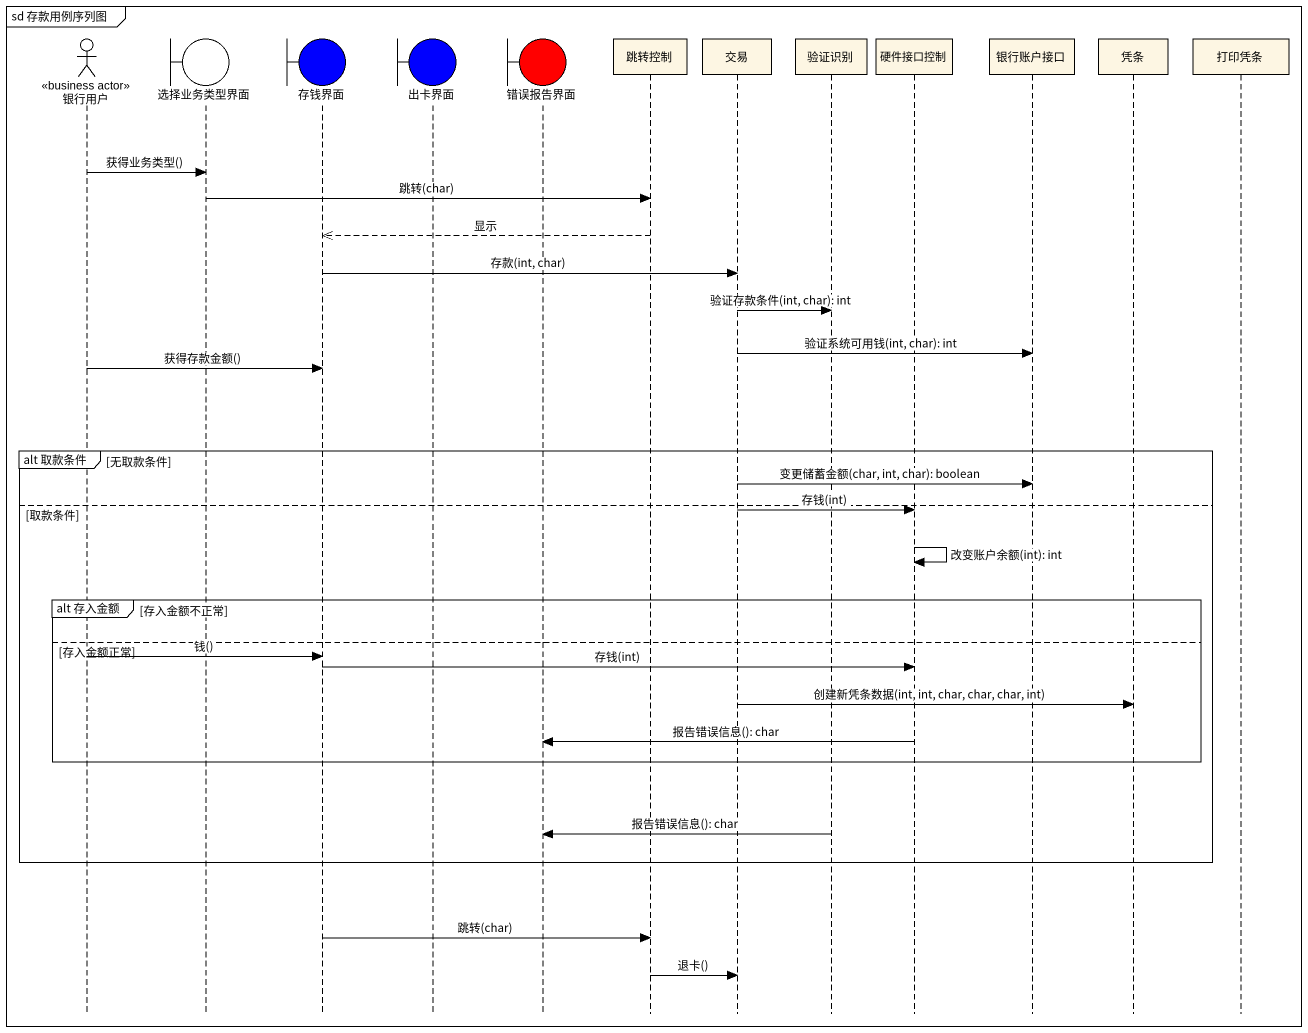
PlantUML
@startuml
mainframe sd 存款用例序列图
hide footbox
actor 银行用户 <<business actor>>
boundary 选择业务类型界面
boundary 存钱界面 #0000FF
boundary 出卡界面 #0000FF
boundary 错误报告界面 #FF0000
participant 跳转控制
participant 交易
participant 验证识别
participant 硬件接口控制
participant 银行账户接口
participant 凭条
participant 打印凭条

银行用户 -> 选择业务类型界面 : 获得业务类型()
选择业务类型界面 -> 跳转控制 : 跳转(char)
跳转控制 -->> 存钱界面 : 显示
存钱界面 -> 交易 : 存款(int, char)
交易 -> 验证识别 : 验证存款条件(int, char): int
交易 -> 银行账户接口 : 验证系统可用钱(int, char): int
银行用户 -> 存钱界面 : 获得存款金额()
group alt 取款条件 [无取款条件]
  交易 -> 银行账户接口 : 变更储蓄金额(char, int, char): boolean
else 取款条件
  交易 -> 硬件接口控制 : 存钱(int)
  硬件接口控制 -> 硬件接口控制 : 改变账户余额(int): int
  group alt 存入金额 [存入金额不正常]
  else 存入金额正常
    银行用户 -> 存钱界面 : 钱()
    存钱界面 -> 硬件接口控制 : 存钱(int)
    交易 -> 凭条 : 创建新凭条数据(int, int, char, char, char, int)
    硬件接口控制 -> 错误报告界面 : 报告错误信息(): char
  end
  验证识别 -> 错误报告界面 : 报告错误信息(): char
end
存钱界面 -> 跳转控制 : 跳转(char)
跳转控制 -> 交易 : 退卡()
@enduml
